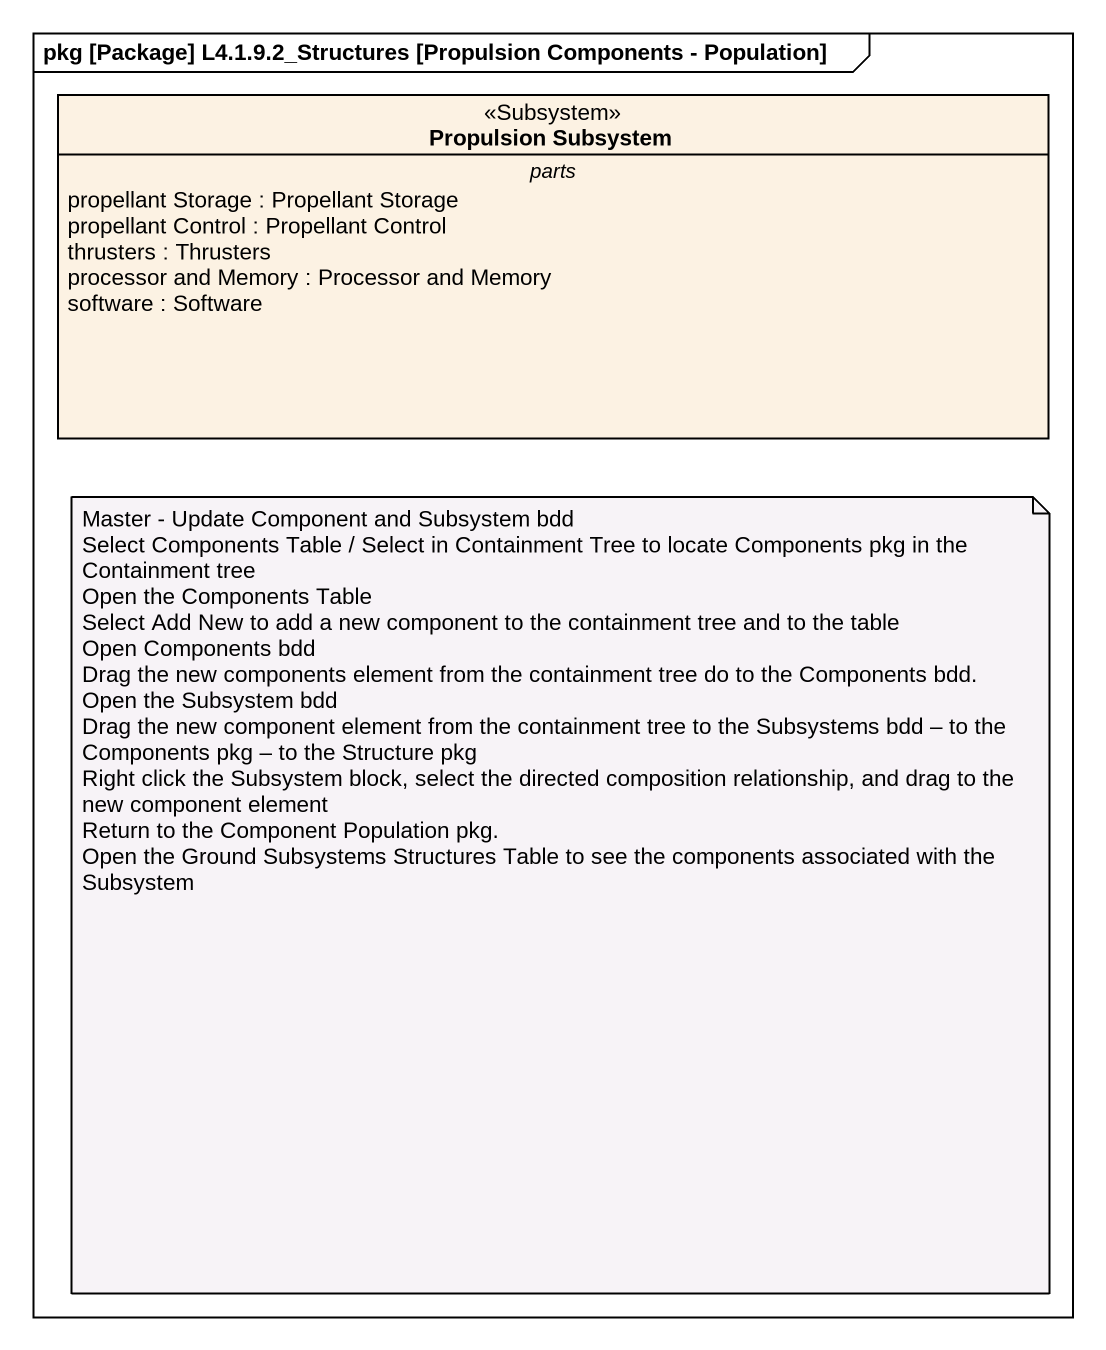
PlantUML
@startuml
mainframe pkg [Package] L4.1.9.2_Structures [Propulsion Components - Population]
hide circle
hide empty members
class "Propulsion Subsystem" as Propulsion_Subsystem <<Subsystem>> {
  -- parts --
  propellant Storage : Propellant Storage
  propellant Control : Propellant Control
  thrusters : Thrusters
  processor and Memory : Processor and Memory
  software : Software
}
note as N1
  Master - Update Component and Subsystem bdd
  Select Components Table / Select in Containment Tree to locate Components pkg in the Containment tree
  Open the Components Table
  Select Add New to add a new component to the containment tree and to the table
  Open Components bdd
  Drag the new components element from the containment tree do to the Components bdd.
  Open the Subsystem bdd
  Drag the new component element from the containment tree to the Subsystems bdd – to the Components pkg – to the Structure pkg
  Right click the Subsystem block, select the directed composition relationship, and drag to the new component element
  Return to the Component Population pkg.
  Open the Ground Subsystems Structures Table to see the components associated with the Subsystem
end note
@enduml
